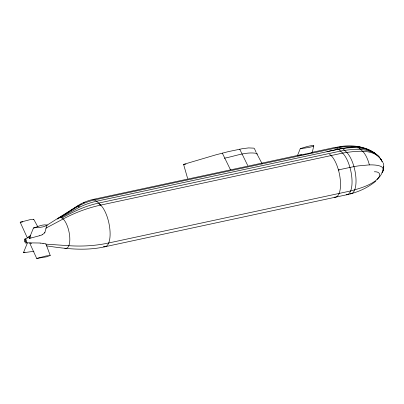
<?xml version="1.0" encoding="UTF-8"?>
<svg xmlns="http://www.w3.org/2000/svg" width="404" height="404" viewBox="0 0 404 404"><rect width="100%" height="100%" fill="white"/><g stroke="black" fill="none" stroke-linecap="round" stroke-linejoin="round"><path stroke-width="0.61" d="M40.188 243.016L26.417 242.824L25.573 240.966L25.593 238.941L30.29 236.446M300.273 148.642A146.995 117.912 22.1 0 1 304.702 147.273C315.681 143.854 317.524 146.384 305.045 148.031A146.995 117.912 22.1 0 1 300.273 148.642L297.501 155.474L93.582 199.318L92.955 199.778M257.121 154.257L256.964 153.454C246.273 151.399 235.244 156.181 224.765 158.105L224.589 158.53M313.812 145.733L312.267 152.358L311.54 152.662M381.982 172.735L382.048 172.654A10.812 4.924 -24.5 0 0 383.108 170.912L383.436 166.534M42.693 234.371L44.768 232.866L47.005 225.068C42.511 224.058 37.784 226.821 33.471 227.977L29.199 238.506L39.415 235.744M33.941 251.303L23.437 252.717L27.442 242.849M222.165 153.525L222.326 153.121L230.477 169.771M239.532 149.596L239.708 149.167L247.708 165.488M27.578 237.481L27.225 237.653L20.2 222.24L30.568 219.534L33.724 219.246L33.451 219.559M36.703 258.459L46.172 255.939L50.227 255.464L46.647 256.798L36.703 258.459L29.679 243.041L31.603 243.349M335.052 147.647C348.723 144.203 365.115 145.319 376.437 154.596M375.781 181.179C367.589 187.946 357.697 192.355 347.359 194.637L105.419 246.652C86.002 251.137 65.978 248.879 46.531 245.849M75.639 207.227L74.558 207.959A152.99 52.444 -42.3 0 1 65.024 214.337M27.225 237.653L28.012 237.128M28.416 236.86L30.502 235.517M76.008 206.994L78.937 205.217M46.475 225.528L79.83 204.474A59.757 55.07 71.6 0 1 93.582 199.303M59.742 217.483L76.77 207.126A69.978 64.382 67.1 0 1 94.94 199.834L336.886 147.844C351.066 145.021 368.413 145.556 378.932 156.813M60.827 217.514L78.295 207.823A87.37 80.573 74.1 0 1 96.677 201.212L338.618 149.207C352.369 146.546 369.589 146.283 379.72 157.53M29.199 238.506L30.982 237.522M45.793 228.204L63.17 218.963A134.35 106.888 -45.5 0 1 100.677 205.101L342.612 153.081C355.156 151.147 376.624 147.556 382.578 162.438M45.788 244.329C46.384 243.471 43.92 243.496 43.314 243.289M29.452 236.577L29.84 236.385M23.437 252.717L24.982 252.162M187.613 178.432L183.583 164.388L215.736 154.873L228.149 151.667L242.228 148.722L248.622 147.909L253.828 148.152L254.419 148.571L256.197 152.5M326.988 151.601L340.769 148.662L348.263 147.47A61.711 28.113 -24.5 0 1 357.828 146.879L358.015 146.889M79.618 206.479L78.538 206.712L78.724 207.126M305.914 153.944L309.58 153.172A12.438 2.879 -6.4 0 0 311.555 152.662M305.671 153.995L297.501 155.474L301.49 154.873M24.705 241.137L25.573 240.966M22.77 221.887L20.2 222.24M339.426 147.096L342.153 146.748M183.583 164.388L185.926 164.13M33.471 227.977C37.799 227.159 43.521 227.886 47.005 225.068M357.868 146.889L362.747 151.394A19.362 7.474 77.9 0 1 369.377 164.882L358.545 165.877A82.608 37.633 -24.5 0 0 349.94 167.438L338.416 169.912A24.371 11.105 -24.5 0 1 339.249 170.079M93.582 199.318L96.682 201.227L100.677 205.101M44.516 232.31L44.794 232.527M368.842 150.399L369.867 150.914M342.511 148.334L346.647 152.313A22.245 8.585 77.9 0 1 355.863 177.058A22.245 8.585 77.9 0 1 350.202 193.799M362.055 147.44L362.671 148.076M380.74 159.014L381.361 160.024M33.739 219.327L37.86 226.897M256.787 153.621L262.075 163.665M50.242 255.545L46.026 244.152L68.842 245.698A134.35 107.772 22.1 0 0 108.711 242.976L350.647 190.956C362.938 187.572 383.204 182.143 383.381 166.433M382.224 161.782C375.018 146.879 354.338 148.536 340.582 151.066L98.642 203.081A115.084 104.793 -79.3 0 0 79.972 209.055A152.656 110.913 -46.7 0 0 61.984 218.008M383.285 162.908L383.8 166.19M383.108 170.912A10.812 4.924 -24.5 0 0 383.386 169.342C382.896 166.413 379.351 165.746 376.881 165.287A47.47 21.624 -24.5 0 0 369.362 164.903M374.336 171.761A11.499 5.237 -24.5 0 1 377.028 179.432M99.152 203.848A22.356 8.63 77.9 0 1 109.878 229.27A22.356 8.63 77.9 0 1 103.409 246.652M329.568 154.308A22.356 8.63 77.9 0 1 340.259 179.381A22.356 8.63 77.9 0 1 334.118 197.182M358.015 146.894A46.662 21.255 -24.5 0 1 362.055 147.44M42.425 243.4A20.67 11.963 -4.2 0 1 43.203 243.496M40.158 243.132A32.3 21.402 -7.7 0 1 42.233 243.274M311.302 152.737A1.641 0.258 -15.9 0 0 312.277 152.298L335.522 147.303L338.618 149.207L342.612 153.081A22.356 8.63 77.9 0 1 351.879 177.947A22.356 8.63 77.9 0 1 346.193 194.773M57.701 219.104A15.781 6.09 77.9 0 1 68.72 230.548A15.781 6.09 77.9 0 1 64.797 248.197M62.963 215.66A152.99 52.444 -42.3 0 1 57.888 218.822M80.053 204.616A56.56 52.101 85.8 0 1 81.174 204.03M83.431 202.965A56.56 52.101 85.8 0 1 84.572 202.475M41.425 235.027A32.3 30.426 -2 0 1 39.435 235.79M42.784 234.527A20.185 18.316 -8.4 0 1 41.723 235.032M24.588 239.804A2.288 0.884 77.9 0 0 25.962 243.213A2.288 0.884 77.9 0 0 26.164 239.885A2.288 0.884 77.9 0 0 24.588 239.804"/></g></svg>
